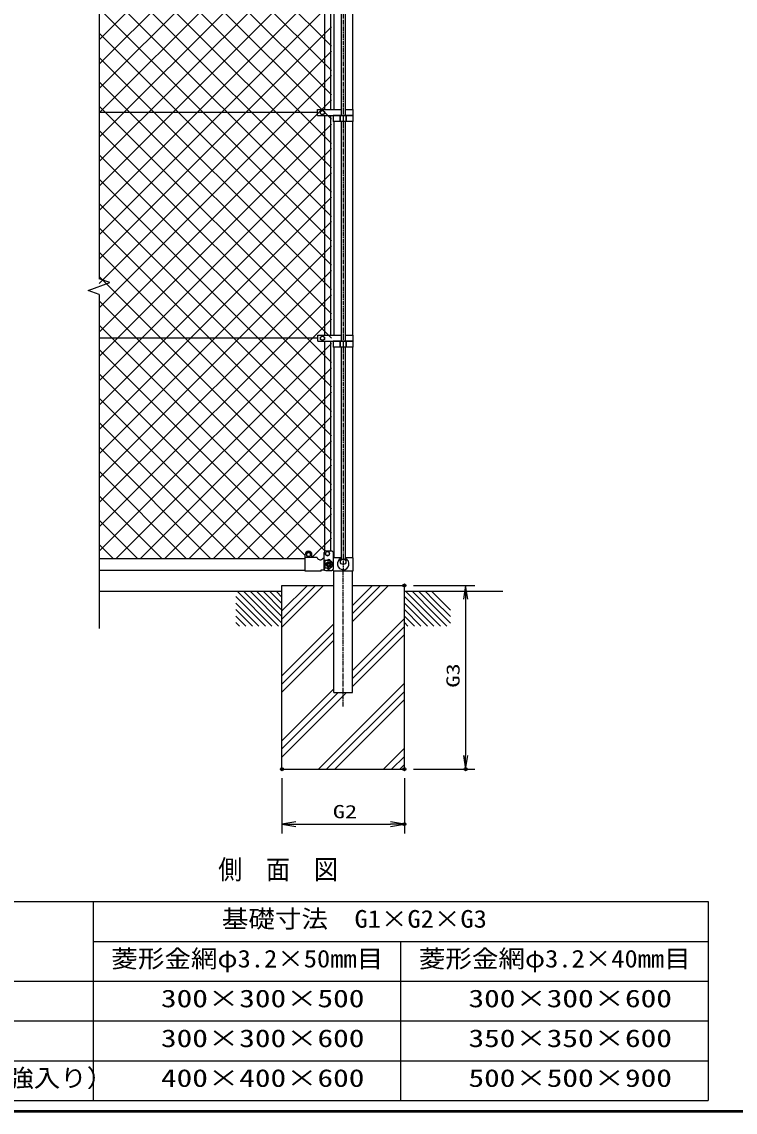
# Model space of a CAD drawing. Units: millimetres, scale not verified. Extents: x -4425 to 4425, y -3150 to 3150.
# Drawn here: x -1131 to 1198, y -2925 to 637 of the extents above; entities that cross this region are included whole.
import ezdxf
from ezdxf.enums import TextEntityAlignment as Align

# ---------------------------------------------------------------- set-up
doc = ezdxf.new("R2010")
doc.units = ezdxf.units.MM
doc.header["$LTSCALE"] = 20
doc.header["$PDMODE"] = 32
doc.header["$PDSIZE"] = 10
doc.linetypes.add('USER2', pattern=[1.125, 0.75, -0.125, 0.125, -0.125])
for name, color, linetype, lineweight in [('0-0_EXTCNT-L', 1, 'Continuous', 25), ('0-1_1', 7, 'Continuous', 25), ('0-2_0', 7, 'Continuous', 25), ('0-3_CENTLN-L', 2, 'USER2', 25), ('0-4_13', 7, 'Continuous', 25), ('0-7_WAKU', 7, 'Continuous', 25), ('0-9_14', 7, 'Continuous', 25)]:
    doc.layers.add(name, color=color, linetype=linetype, lineweight=lineweight)
doc.layers.add('0-6_DEFPOINTS', color=7, linetype='Continuous')
doc.styles.add('ＭＳ ゴシック', font='')
doc.styles.get('ＭＳ ゴシック').set_extended_font_data('MS Gothic')

# ---------------------------------------------------------------- blocks, each defined once
blk = doc.blocks.new('C17')
at = {"layer": '0-1_1', "color": 4}
blk.add_line((6089.76, 3074.75), (6189.83, 2974.68), dxfattribs=at)
blk = doc.blocks.new('C18')
at = {"layer": '0-1_1', "color": 4}
blk.add_line((6089.76, 3103.04), (6218.12, 2974.68), dxfattribs=at)
blk = doc.blocks.new('C19')
at = {"layer": '0-1_1', "color": 4}
blk.add_line((6096.4, 3124.68), (6246.4, 2974.68), dxfattribs=at)
blk = doc.blocks.new('C20')
at = {"layer": '0-1_1', "color": 4}
blk.add_line((6124.69, 3124.68), (6274.69, 2974.68), dxfattribs=at)
blk = doc.blocks.new('C21')
at = {"layer": '0-1_1', "color": 4}
blk.add_line((6152.97, 3124.68), (6289.76, 2987.89), dxfattribs=at)
blk = doc.blocks.new('C22')
at = {"layer": '0-1_1', "color": 4}
blk.add_line((6181.25, 3124.68), (6289.76, 3016.17), dxfattribs=at)
blk = doc.blocks.new('C23')
at = {"layer": '0-1_1', "color": 4}
blk.add_line((6209.54, 3124.68), (6289.76, 3044.46), dxfattribs=at)
blk = doc.blocks.new('C24')
at = {"layer": '0-1_1', "color": 4}
blk.add_line((6237.82, 3124.68), (6289.76, 3072.74), dxfattribs=at)
blk = doc.blocks.new('C25')
at = {"layer": '0-1_1', "color": 4}
blk.add_line((6266.11, 3124.68), (6289.76, 3101.03), dxfattribs=at)
blk = doc.blocks.new('C26')
at = {"layer": '0-1_1', "color": 4}
blk.add_line((6089.76, 3046.47), (6161.55, 2974.68), dxfattribs=at)
blk = doc.blocks.new('C27')
at = {"layer": '0-1_1', "color": 4}
blk.add_line((6089.76, 3018.18), (6133.26, 2974.68), dxfattribs=at)
blk = doc.blocks.new('C28')
at = {"layer": '0-1_1', "color": 4}
blk.add_line((6089.76, 2989.9), (6104.98, 2974.68), dxfattribs=at)
blk = doc.blocks.new('C29')
at = {"layer": '0-1_1', "color": 4}
blk.add_line((6689.76, 3074.75), (6789.83, 2974.68), dxfattribs=at)
blk = doc.blocks.new('C30')
at = {"layer": '0-1_1', "color": 4}
blk.add_line((6689.76, 3103.04), (6818.11, 2974.68), dxfattribs=at)
blk = doc.blocks.new('C31')
at = {"layer": '0-1_1', "color": 4}
blk.add_line((6696.4, 3124.68), (6818.11, 3002.96), dxfattribs=at)
at = {"layer": '0-1_1'}
blk.add_line((6818.11, 3002.96), (6846.4, 2974.68), dxfattribs=at)
blk = doc.blocks.new('C32')
at = {"layer": '0-1_1', "color": 4}
blk.add_line((6724.68, 3124.68), (6818.11, 3031.25), dxfattribs=at)
at = {"layer": '0-1_1'}
blk.add_line((6818.11, 3031.25), (6874.68, 2974.68), dxfattribs=at)
blk = doc.blocks.new('C33')
at = {"layer": '0-1_1', "color": 4}
blk.add_line((6752.97, 3124.68), (6818.11, 3059.53), dxfattribs=at)
at = {"layer": '0-1_1'}
blk.add_line((6818.11, 3059.53), (6889.76, 2987.89), dxfattribs=at)
blk = doc.blocks.new('C34')
at = {"layer": '0-1_1', "color": 4}
blk.add_line((6781.25, 3124.68), (6818.11, 3087.82), dxfattribs=at)
at = {"layer": '0-1_1'}
blk.add_line((6818.11, 3087.82), (6889.76, 3016.17), dxfattribs=at)
blk = doc.blocks.new('C35')
at = {"layer": '0-1_1', "color": 4}
blk.add_line((6809.54, 3124.68), (6818.11, 3116.1), dxfattribs=at)
at = {"layer": '0-1_1'}
blk.add_line((6818.11, 3116.1), (6889.76, 3044.46), dxfattribs=at)
blk = doc.blocks.new('C36')
at = {"layer": '0-1_1', "color": 4}
blk.add_line((6689.76, 3046.47), (6761.55, 2974.68), dxfattribs=at)
blk = doc.blocks.new('C37')
at = {"layer": '0-1_1', "color": 4}
blk.add_line((6689.76, 3018.18), (6733.26, 2974.68), dxfattribs=at)
blk = doc.blocks.new('C38')
at = {"layer": '0-1_1', "color": 4}
blk.add_line((6689.76, 2989.9), (6704.98, 2974.68), dxfattribs=at)
blk = doc.blocks.new('DARROWS')
at = {"layer": '0-2_0', "color": 2}
blk.add_line((0, 0), (-19.982, 0), dxfattribs=at)
blk.add_lwpolyline([(-20, -3.333), (0, 0), (-20, 3.333)], dxfattribs=at)

msp = doc.modelspace()

# ---------------------------------------------------------------- linework, layer by layer
at = {"layer": '0-0_EXTCNT-L'}
for p, q in [((147.99, -1204.08), (347.83, -1204.08)), ((147.99, -1804.08), (347.83, -1804.08)), ((-282.01, -1834.07), (-282.01, -2014.09)), ((117.99, -1834.08), (117.99, -2014.09))]:
    msp.add_line(p, q, dxfattribs=at)
at = {"layer": '0-0_EXTCNT-L', "color": 2}
for p, q in [((317.83, -1249.08), (317.83, -1759.08)), ((-237.01, -1984.09), (72.99, -1984.09))]:
    msp.add_line(p, q, dxfattribs=at)
at = {"layer": '0-1_1', "color": 4}
for p, q in [((-878.96, 1324.17), (-878.96, -201.88)), ((-843.72, -214.7), (-878.96, -201.88)), ((-878.96, -253.18), (-878.96, -1344.77))]:
    msp.add_line(p, q, dxfattribs=at)
at = {"layer": '0-1_1'}
for p, q in [((-112.26, 1048.12), (-112.26, 350.73)), ((-51.76, 1048.12), (-51.76, 350.73)), ((-165.25, 340.73), (-876.18, 340.73)), ((-112.25, 311.12), (-112.25, -386.27)), ((-51.76, 311.12), (-51.76, -386.27)), ((-165.2, -396.27), (-876.13, -396.27)), ((-112.25, -425.88), (-112.25, -1113.57)), ((-51.76, -425.88), (-51.76, -1113.57)), ((-133.34, -1092.57), (-139.84, -1096.32)), ((-133.34, -1107.58), (-126.84, -1103.83)), ((-878.96, -1116.08), (-205.81, -1116.08)), ((-87.54, -1118.81), (-92.66, -1123.93)), ((-76.54, -1118.92), (-71.42, -1124.04)), ((-878.96, -1154.08), (-205.81, -1154.08)), ((-112.26, -1204.08), (-112.26, -1156.57)), ((-51.76, -1204.08), (-51.76, -1156.57)), ((-282.01, -1204.08), (-112.26, -1204.08)), ((-282.01, -1804.08), (-282.01, -1204.08)), ((-112.26, -1554.08), (-112.26, -1204.08)), ((-51.76, -1204.08), (117.99, -1204.08)), ((-51.76, -1554.08), (-51.76, -1204.08)), ((117.99, -1804.08), (117.99, -1204.08)), ((-282.01, -1224.08), (-878.96, -1224.08)), ((439.7, -1224.08), (117.99, -1224.08)), ((-112.26, -1554.08), (-51.76, -1554.08)), ((-282.01, -1804.07), (117.99, -1804.08))]:
    msp.add_line(p, q, dxfattribs=at)
at = {"layer": '0-1_1', "color": 4}
msp.add_lwpolyline([(-878.96, -253.18), (-914.19, -240.35), (-843.72, -214.7)], dxfattribs=at)
at = {"layer": '0-1_1'}
msp.add_lwpolyline([(-194.81, -1095.57), (-201.31, -1099.32), (-201.31, -1106.83), (-194.81, -1110.58), (-188.31, -1106.83), (-188.31, -1099.32)], close=True, dxfattribs=at)
for points in [[(-139.84, -1096.32), (-139.84, -1103.83), (-133.34, -1107.58)], [(-126.84, -1103.83), (-126.84, -1096.32), (-133.34, -1092.57)]]:
    msp.add_lwpolyline(points, dxfattribs=at)
for centre, radius in [((-194.81, -1103.08), 6.5), ((-133.34, -1100.08), 6.5), ((-82.01, -1126.67), 9)]:
    msp.add_circle(centre, radius, dxfattribs=at)
for centre, radius, start, end in [((-82.03, -1133.53), 19, 112.92856, 65.65668), ((-89.03, -1118.05), 2, 349.34329, 96.63702), ((-75.03, -1118.06), 2, 65.55547, 190.65678)]:
    msp.add_arc(centre, radius, start, end, dxfattribs=at)
at = {"layer": '0-2_0'}
for p, q in [((-120.31, 558), (-903.27, 1340.97)), ((-878.96, 578.17), (-120.31, 1336.82)), ((-878.96, 498.63), (-120.31, 1257.27)), ((-120.31, 478.45), (-878.96, 1237.1)), ((-878.96, 419.08), (-120.31, 1177.73)), ((-120.31, 398.9), (-878.96, 1157.55)), ((-878.96, 339.53), (-120.31, 1098.18)), ((-120.31, 319.35), (-878.96, 1078)), ((-878.96, 259.98), (-120.31, 1018.63)), ((-120.31, 239.8), (-878.96, 998.45)), ((-878.96, 180.43), (-120.31, 939.08)), ((-120.31, 160.25), (-878.96, 918.9)), ((-878.96, 100.88), (-120.31, 859.53)), ((-120.31, 80.7), (-878.96, 839.35)), ((-878.96, 21.33), (-120.31, 779.98)), ((-120.31, 1.15), (-878.96, 759.8)), ((-878.96, -58.22), (-120.31, 700.43)), ((-120.31, -78.4), (-878.96, 680.25)), ((-878.96, -137.77), (-120.31, 620.88)), ((-120.31, -157.94), (-878.96, 600.7)), ((-878.96, -217.32), (-120.31, 541.33)), ((-120.31, -237.49), (-878.96, 521.16)), ((-878.96, -296.87), (-120.31, 461.78)), ((-120.31, -317.04), (-878.96, 441.61)), ((-878.96, -376.42), (-120.31, 382.23)), ((-120.31, -396.59), (-878.96, 362.06)), ((-878.96, -455.97), (-120.31, 302.68)), ((-120.31, -476.14), (-878.96, 282.51)), ((-878.96, -535.52), (-120.31, 223.13)), ((-120.31, -555.69), (-878.96, 202.96)), ((-878.96, -615.07), (-120.31, 143.58)), ((-120.31, -635.24), (-878.96, 123.41)), ((-878.96, -694.62), (-120.31, 64.03)), ((-120.31, -714.79), (-878.96, 43.86)), ((-878.96, -774.17), (-120.31, -15.52)), ((-120.31, -794.34), (-878.96, -35.69)), ((-878.96, -853.72), (-120.31, -95.07)), ((-120.31, -873.89), (-878.96, -115.24)), ((-878.96, -933.27), (-120.31, -174.62)), ((-120.31, -953.44), (-878.96, -194.79)), ((-878.96, -1012.82), (-120.31, -254.17)), ((-120.31, -1032.99), (-878.96, -274.34)), ((-878.96, -1092.37), (-120.31, -333.72)), ((-141.25, -1091.59), (-878.96, -353.89)), ((-823.12, -1116.08), (-120.31, -413.27)), ((-205.81, -1106.59), (-878.96, -433.44)), ((-743.57, -1116.08), (-120.31, -492.81)), ((-275.87, -1116.08), (-878.96, -512.99)), ((-355.42, -1116.08), (-878.96, -592.54)), ((-664.02, -1116.08), (-120.31, -572.36)), ((-434.97, -1116.08), (-878.96, -672.09)), ((-584.47, -1116.08), (-120.31, -651.91)), ((-504.92, -1116.08), (-120.31, -731.46)), ((-514.52, -1116.08), (-878.96, -751.64)), ((-425.37, -1116.08), (-120.31, -811.01)), ((-594.07, -1116.08), (-878.96, -831.19)), ((-673.62, -1116.08), (-878.96, -910.74)), ((-345.82, -1116.08), (-120.31, -890.56)), ((-753.16, -1116.08), (-878.96, -990.29)), ((-266.27, -1116.08), (-120.31, -970.11)), ((-183.72, -1113.08), (-120.31, -1049.66)), ((-832.71, -1116.08), (-878.96, -1069.83)), ((-205.81, -1113.08), (-205.81, -1103.08)), ((-183.81, -1113.08), (-183.81, -1103.08)), ((-205.81, -1157.08), (-205.81, -1113.08)), ((-166.55, -1113.08), (-205.81, -1113.08)), ((-148.19, -1114.8), (-144.01, -1114.8)), ((-144.01, -1153.18), (-144.01, -1114.8)), ((-128.81, -1122.58), (-144.01, -1122.58)), ((-141.01, -1147.58), (-141.01, -1122.58)), ((-154.01, -1157.08), (-205.81, -1157.08)), ((-128.81, -1147.58), (-144.01, -1147.58))]:
    msp.add_line(p, q, dxfattribs=at)
at = {"layer": '0-2_0', "color": 2}
for p, q in [((-144.04, -1150.08), (-144.04, -1096.08)), ((-139.04, -1091.08), (-119.04, -1091.08)), ((-119.04, -1091.08), (-114.04, -1096.08)), ((-114.04, -1150.08), (-114.04, -1096.08)), ((-139.04, -1155.08), (-119.04, -1155.08)), ((-119.04, -1155.08), (-114.04, -1150.08))]:
    msp.add_line(p, q, dxfattribs=at)
at = {"layer": '0-2_0', "color": 4}
for p, q in [((-282.01, -1340.33), (-145.75, -1204.08)), ((-282.01, -1313.82), (-172.26, -1204.08)), ((-282.01, -1287.3), (-198.78, -1204.08)), ((-51.76, -1322.22), (66.38, -1204.08)), ((-51.76, -1295.7), (39.87, -1204.08)), ((-51.76, -1269.18), (13.35, -1204.08)), ((-51.76, -1481.32), (117.99, -1311.57)), ((-282.01, -1499.43), (-112.26, -1329.68)), ((-51.76, -1507.83), (117.99, -1338.08)), ((-282.01, -1525.95), (-112.26, -1356.2)), ((-282.01, -1552.47), (-112.26, -1382.72)), ((-51.76, -1534.35), (117.99, -1364.6)), ((-162.38, -1804.08), (117.99, -1523.7)), ((-282.01, -1711.56), (-112.26, -1541.81)), ((-282.01, -1764.6), (-71.48, -1554.08)), ((-282.01, -1738.08), (-98, -1554.08)), ((-135.87, -1804.08), (117.99, -1550.21)), ((-109.35, -1804.08), (117.99, -1576.73)), ((49.75, -1804.08), (117.99, -1735.83)), ((76.26, -1804.08), (117.99, -1762.35)), ((102.78, -1804.08), (117.99, -1788.86))]:
    msp.add_line(p, q, dxfattribs=at)
at = {"layer": '0-2_0'}
msp.add_lwpolyline([(-128.81, -1142.58), (-122.31, -1138.83), (-122.31, -1131.33), (-128.81, -1127.58), (-135.3, -1131.33), (-135.3, -1138.83)], close=True, dxfattribs=at)
msp.add_lwpolyline([(-154.01, -1157.08), (-154.01, -1153.18), (-144.01, -1153.18)], dxfattribs=at)
for radius in [8.5, 6.5, 4.25, 4.25, 4.25, 4.25, 3.59]:
    msp.add_circle((-128.81, -1135.08), radius, dxfattribs=at)
for centre, radius, start, end in [((-194.81, -1103.08), 11, 0, 180), ((-157.01, -1110.08), 10, 197.4576, 331.84317), ((-128.81, -1123.08), 4.25, 356.73321, 173.24367), ((-128.81, -1135.08), 12.5, 270, 90), ((-128.81, -1147.08), 4.25, 186.75633, 3.26679)]:
    msp.add_arc(centre, radius, start, end, dxfattribs=at)
at = {"layer": '0-2_0', "color": 2}
for centre, start, end in [((-139.04, -1096.08), 90, 180), ((-139.04, -1150.08), 180, 270)]:
    msp.add_arc(centre, 5, start, end, dxfattribs=at)
at = {"layer": '0-3_CENTLN-L'}
for p, q in [((-82.01, 1093.12), (-82.01, 285.73)), ((-82.01, 356.12), (-82.01, -451.27)), ((-82, -380.88), (-82, -1158.57)), ((-82.01, -1599.08), (-82.01, -1159.08))]:
    msp.add_line(p, q, dxfattribs=at)
at = {"layer": '0-4_13'}
for p, q in [((-142.83, 1067.73), (-142.83, 350.73)), ((-123.83, 1067.73), (-123.83, 350.73)), ((-88.44, 1048.12), (-88.44, 330.73)), ((-75.58, 1048.12), (-75.58, 330.73)), ((-142.83, 330.73), (-142.83, -386.27)), ((-123.83, 330.73), (-123.83, -386.27)), ((-91.77, 330.73), (-91.77, 311.12)), ((-91.77, 313.57), (-91.77, 328.28)), ((-81.96, 330.73), (-81.96, 311.12)), ((-72.15, 330.73), (-72.15, 311.12)), ((-72.15, 313.57), (-72.15, 328.28)), ((-49.73, 311.12), (-49.73, 330.73)), ((-49.73, 311.12), (-114.18, 311.12)), ((-88.44, 311.12), (-88.44, -406.27)), ((-75.58, 311.12), (-75.58, -406.27)), ((-142.83, -406.27), (-142.84, -1092.82)), ((-123.83, -406.27), (-123.83, -1091.08)), ((-49.73, -425.88), (-114.18, -425.88)), ((-91.77, -406.27), (-91.77, -425.88)), ((-91.77, -423.43), (-91.77, -408.72)), ((-88.44, -425.88), (-88.44, -1116.14)), ((-81.96, -406.27), (-81.96, -425.88)), ((-75.58, -425.88), (-75.58, -1116.13)), ((-72.15, -406.27), (-72.15, -425.88)), ((-72.15, -423.43), (-72.15, -408.72)), ((-49.73, -425.88), (-49.73, -406.27)), ((-88.44, -1113.57), (-114.04, -1113.57)), ((-49.26, -1113.57), (-75.58, -1113.57)), ((-49.26, -1156.57), (-49.26, -1113.57)), ((-114.76, -1156.57), (-114.76, -1150.79)), ((-114.76, -1156.57), (-49.26, -1156.57))]:
    msp.add_line(p, q, dxfattribs=at)
for points in [[(-49.73, 330.73), (-114.18, 330.73), (-114.18, 311.12)], [(-49.73, -406.27), (-114.18, -406.27), (-114.18, -425.88)]]:
    msp.add_lwpolyline(points, dxfattribs=at)
at = {"layer": '0-6_DEFPOINTS'}
for p in [(117.99, -1204.08), (-282.01, -1804.07), (117.99, -1804.08), (117.99, -1804.08), (317.83, -1804.08), (117.99, -1984.09)]:
    msp.add_point(p, dxfattribs=at)
at = {"layer": '0-7_WAKU'}
for p, q in [((-3783.45, -2236.64), (1109.14, -2236.64)), ((-898.43, -2236.64), (-898.43, -2886.64)), ((1109.14, -2236.64), (1109.14, -2886.64)), ((-898.43, -2366.64), (1109.14, -2366.64)), ((105.35, -2366.64), (105.35, -2886.64)), ((-3783.45, -2496.64), (1109.14, -2496.64)), ((-3783.45, -2626.64), (1109.14, -2626.64)), ((-3783.45, -2756.64), (1109.14, -2756.64)), ((-3783.45, -2886.64), (1109.14, -2886.64))]:
    msp.add_line(p, q, dxfattribs=at)
msp.add_lwpolyline([(-4049.88, 2925.24), (4200.12, 2925.24), (4200.12, -2924.76), (-4049.88, -2924.76)], close=True, dxfattribs=at)
for points in [[(4198.12, 2923.24), (4198.12, -2922.76), (-4047.88, -2922.76)], [(4196.12, 2921.24), (4196.12, -2920.76), (-4045.88, -2920.76)]]:
    msp.add_lwpolyline(points, dxfattribs=at)
at = {"layer": '0-9_14'}
for p, q in [((-165.25, 330.73), (-165.25, 350.73)), ((-165.25, 350.73), (-88.44, 350.73)), ((-165.25, 330.73), (-49.26, 330.73)), ((-75.58, 350.73), (-49.26, 350.73)), ((-49.26, 330.73), (-49.26, 350.73)), ((-165.2, -406.27), (-165.2, -386.27)), ((-165.2, -386.27), (-88.44, -386.27)), ((-75.58, -386.27), (-49.21, -386.27)), ((-49.21, -406.27), (-49.21, -386.27)), ((-165.2, -406.27), (-49.21, -406.27))]:
    msp.add_line(p, q, dxfattribs=at)
for points in [[(-149.75, 348.24), (-143.25, 344.49), (-143.25, 336.98), (-149.75, 333.23), (-156.25, 336.98), (-156.25, 344.49)], [(-149.7, -388.76), (-143.21, -392.51), (-143.21, -400.02), (-149.7, -403.77), (-156.2, -400.02), (-156.2, -392.51)]]:
    msp.add_lwpolyline(points, close=True, dxfattribs=at)
for centre in [(-149.75, 340.73), (-149.7, -396.27)]:
    msp.add_circle(centre, 6.5, dxfattribs=at)

# ---------------------------------------------------------------- block references
at = {"layer": '0-0_EXTCNT-L', "xscale": 2.25, "yscale": 2.25}
for p, rotation in [((317.83, -1204.08), 90), ((317.83, -1804.08), 270), ((-282.01, -1984.09), 179.99987), ((117.99, -1984.09), 359.99987)]:
    msp.add_blockref('DARROWS', p, dxfattribs=dict(at, rotation=rotation))
at = {"layer": '0-2_0', "xscale": 0.75, "yscale": 0.75}
for name, p in [('C18', (-4999.33, -3567.59)), ('C19', (-4999.33, -3567.59)), ('C20', (-4999.33, -3567.59)), ('C21', (-4999.33, -3567.59)), ('C22', (-4999.33, -3567.59)), ('C23', (-4999.33, -3567.59)), ('C24', (-4999.33, -3567.59)), ('C25', (-4999.33, -3567.59)), ('C30', (-4899.33, -3567.59)), ('C31', (-4899.33, -3567.59)), ('C32', (-4899.33, -3567.59)), ('C33', (-4899.33, -3567.59)), ('C34', (-4899.33, -3567.59)), ('C35', (-4899.33, -3567.59)), ('C17', (-4999.33, -3567.59)), ('C29', (-4899.33, -3567.59)), ('C26', (-4999.33, -3567.59)), ('C27', (-4999.33, -3567.59)), ('C36', (-4899.33, -3567.59)), ('C37', (-4899.33, -3567.59)), ('C28', (-4999.33, -3567.59)), ('C38', (-4899.33, -3567.59))]:
    msp.add_blockref(name, p, dxfattribs=at)

# ---------------------------------------------------------------- texts
at = {"layer": '0-0_EXTCNT-L', "color": 3, "style": 'ＭＳ ゴシック', "width": 1.35}
msp.add_text('G3', height=43.26, rotation=90, dxfattribs=at).set_placement((311.16, -1537.83), align=Align.BOTTOM_LEFT)
msp.add_text('G2', height=43.26, dxfattribs=at).set_placement((-115.76, -1977.41), align=Align.BOTTOM_LEFT)
at = {"layer": '0-1_1', "color": 4, "style": 'ＭＳ ゴシック', "width": 0.9}
msp.add_text('側\u3000面\u3000図', height=63.64, dxfattribs=at).set_placement((-489.77, -2182.81), align=Align.BOTTOM_LEFT)
at = {"layer": '0-7_WAKU', "style": 'ＭＳ ゴシック'}
for s, height, width, p in [('基礎寸法\u3000G1×G2×G3', 57.73, 1.1, (-478.02, -2339.4)), ('菱形金網φ3.2×50mm目', 57.73, 1.1, (-838.78, -2469.4)), ('菱形金網φ3.2×40mm目', 57.73, 1.1, (165, -2469.4)), ('\u3000300×300×500', 57.77, 1.3, (-779.2, -2599.4)), ('\u3000300×300×600', 57.77, 1.3, (224.59, -2599.4)), ('\u3000300×300×600', 57.77, 1.3, (-779.2, -2729.4)), ('\u3000350×350×600', 57.77, 1.3, (224.59, -2729.4)), ('\u3000φ60.5×3.2（補強入り）', 57.73, 1.1, (-1893.06, -2859.4)), ('\u3000400×400×600', 57.77, 1.3, (-779.2, -2859.4)), ('\u3000500×500×900', 57.77, 1.3, (224.59, -2859.4))]:
    msp.add_text(s, height=height, dxfattribs=dict(at, width=width)).set_placement(p, align=Align.BOTTOM_LEFT)

doc.saveas('drawing.dxf')
